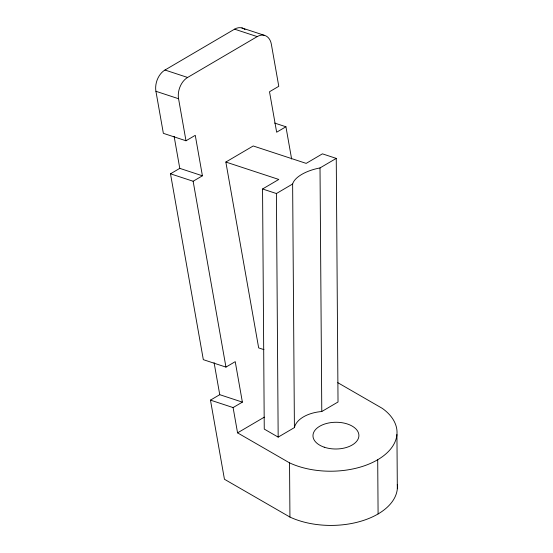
<?xml version="1.0" encoding="UTF-8"?>
<svg xmlns="http://www.w3.org/2000/svg" width="553" height="553" viewBox="0 0 553 553"><rect width="100%" height="100%" fill="white"/><g stroke="black" fill="none" stroke-linecap="round" stroke-linejoin="round"><path stroke-width="0.83" d="M397.31 484.442A65.987 38.413 -0.4 0 1 361.586 521.03A65.987 38.413 -0.4 0 1 289.938 517.069L224.442 479.257L210.465 400.13L233.096 407.575L242.38 402.128L235.232 361.655L225.956 367.102L203.324 359.664L170.497 173.808L193.135 181.246L202.412 175.799L195.264 135.326L185.988 140.773L163.356 133.335L155.925 91.286A16.403 11.281 -71.8 0 1 164.974 70.024L234.576 29.164A16.403 11.281 -71.8 0 1 245.007 29.613M185.988 140.773L178.557 98.724A16.403 11.281 -71.8 0 1 187.605 77.461L257.207 36.609A16.403 11.281 -71.8 0 1 271.357 44.247L278.781 86.303L269.505 91.75L276.652 132.215L285.929 126.768L291.625 159.022M170.497 173.808L179.78 168.361L202.412 175.799M225.845 162.043L253.219 145.971L306.175 163.384L322.413 153.845L336.252 158.4L338.028 401.99L321.784 411.522A31.832 18.532 -0.4 0 0 294.41 427.593L278.173 437.126L264.258 429.087L262.557 188.981L278.795 179.449L225.845 162.043L258.666 347.899L263.961 349.641M262.557 188.981L276.403 193.536L292.634 183.997A31.459 14.046 -10 0 1 295.655 179.075A31.217 13.943 -10 0 1 310.102 170.587A31.459 14.053 -10 0 1 320.014 167.932L336.252 158.4M210.465 400.13L219.748 394.683L242.38 402.128M233.096 407.575L237.562 432.854L264.327 417.142M241.875 27.927L264.507 35.364M234.576 29.164L257.207 36.609M164.974 70.024L187.605 77.461M274.613 123.049L285.929 126.768M155.925 91.286L178.557 98.724M337.786 382.676L382.337 408.39A65.987 38.413 -0.4 0 1 377.699 459.743L378.093 513.944M237.562 432.854L289.544 462.868A65.987 38.413 -0.4 0 0 377.699 459.743M193.135 181.246L225.956 367.102M174.119 136.321L179.78 168.361M214.087 362.644L219.748 394.683M396.936 434.506L397.33 488.707M320.014 167.932L321.784 411.522M292.634 183.997L294.41 427.593M289.544 462.868L289.938 517.069M276.403 193.536L278.173 437.126M324.217 447.183A22.97 13.369 -0.4 0 0 358.904 435.681A22.97 13.369 -0.4 0 0 324.694 424.027A22.97 13.369 -0.4 0 0 324.217 447.183"/></g></svg>
